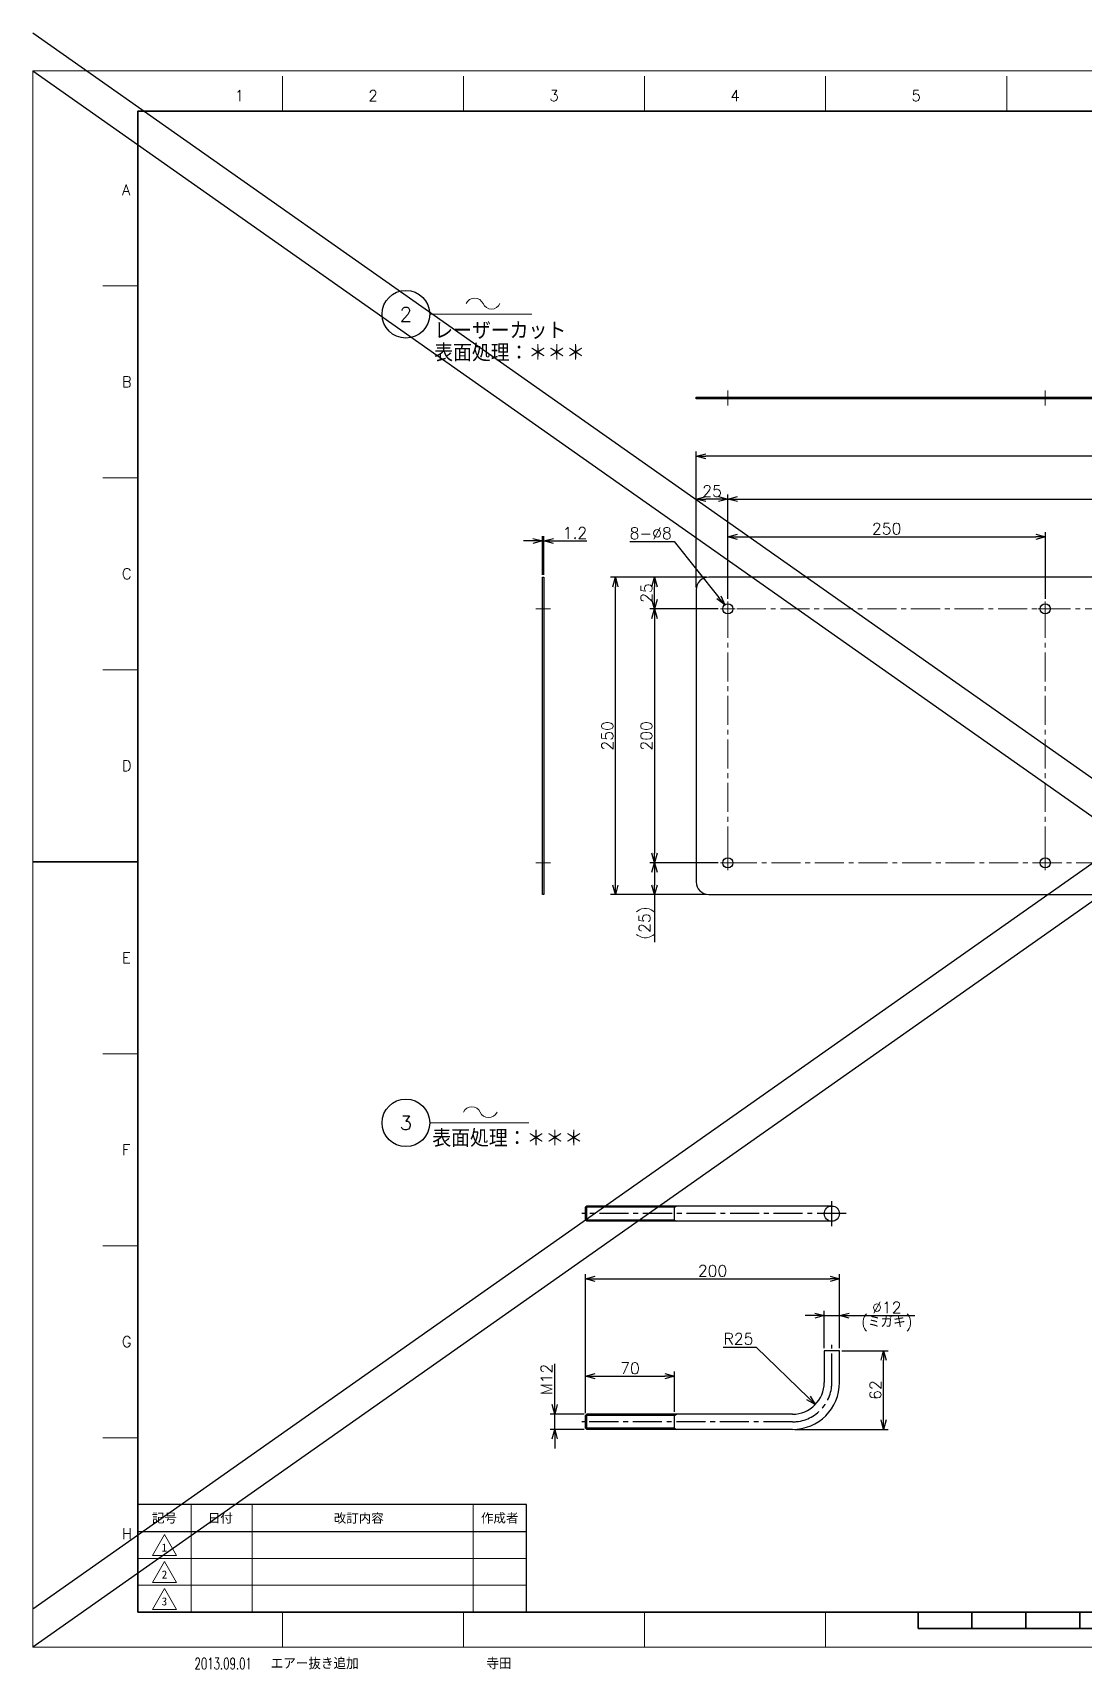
# Model space of a CAD drawing. Header units: millimetres. Extents: x 0 to 3203, y -17 to 1272.
# Drawn here: x 0 to 827, y -17 to 1272 of the extents above; entities that cross this region are included whole.
import ezdxf
from ezdxf import colors
from ezdxf.entities.mleader import LeaderData, LeaderLine
from ezdxf.enums import TextEntityAlignment as Align
from ezdxf.math import Vec2, Vec3

# ---------------------------------------------------------------- set-up
doc = ezdxf.new("R2010")
doc.units = ezdxf.units.MM
doc.header["$LTSCALE"] = 1.2
doc.header["$PDMODE"] = 99
doc.header["$PDSIZE"] = 1
doc.linetypes.add('CENTER2', pattern=[28.575, 19.05, -3.175, 3.175, -3.175])
for name, color, linetype, lineweight in [('05_CENTER', 4, 'CENTER2', 13), ('08_DIM', 3, 'Continuous', 13), ('90_FRAME', 5, 'Continuous', 35)]:
    doc.layers.add(name, color=color, linetype=linetype, lineweight=lineweight)
doc.layers.add('91_BLANK', color=5, linetype='Continuous', lineweight=0, plot=False)
doc.styles.add('KSS_TXT', font='txt.shx', dxfattribs={"bigfont": 'extfont2.shx'})
doc.styles.add('MS_G', font='MS Gothic.ttf')
doc.styles.get("Standard").update_dxf_attribs({"font": 'txt.shx', "bigfont": 'extfont2.shx'})
doc.styles.add('表題用', font='MS PGothic.ttf')
doc.dimstyles.new('KSS_DIM', dxfattribs={"dimscale": 3, "dimtxt": 3, "dimasz": 2.5, "dimexe": 1.25, "dimexo": 0.625, "dimtad": 1, "dimdsep": 46, "dimtxsty": 'KSS_TXT', "dimblk": 'OPEN30', "dimcen": 0, "dimazin": 2, "dimtfac": 0.75, "dimtmove": 0, "dimatfit": 3, "dimldrblk": 'OPEN30', "dimfxl": 1.25, "dimtolj": 1, "dimarcsym": 0})
doc.dimstyles.new('KSS_DIM$3', dxfattribs={"dimscale": 3, "dimtxt": 3, "dimasz": 2.5, "dimexe": 1.25, "dimexo": 0.625, "dimtad": 1, "dimtih": 1, "dimtoh": 1, "dimdsep": 46, "dimtxsty": 'KSS_TXT', "dimblk": 'OPEN30', "dimcen": 0, "dimazin": 2, "dimtfac": 0.75, "dimtofl": 0, "dimtmove": 0, "dimatfit": 3, "dimldrblk": 'OPEN30', "dimfxl": 1.25, "dimtolj": 1, "dimarcsym": 0})
doc.dimstyles.new('KSS_DIM$4', dxfattribs={"dimscale": 3, "dimtxt": 3, "dimasz": 2.5, "dimexe": 1.25, "dimexo": 0.625, "dimtad": 1, "dimtih": 1, "dimtoh": 1, "dimdsep": 46, "dimtxsty": 'KSS_TXT', "dimblk": 'OPEN30', "dimcen": 0, "dimse1": 1, "dimazin": 2, "dimtfac": 0.75, "dimtofl": 0, "dimtmove": 0, "dimatfit": 3, "dimldrblk": 'OPEN30', "dimfxl": 1.25, "dimtolj": 1, "dimarcsym": 0})

# ---------------------------------------------------------------- blocks, each defined once
blk = doc.blocks.new('AM_BALLOON1')
at = {"transparency": 16777216}
blk.add_circle((0, 0), 5, dxfattribs=at)
blk.add_attdef('B_NUMBER', text='', height=3, dxfattribs=at).set_placement((0, 0), align=Align.MIDDLE_CENTER)
blk = doc.blocks.new('_OPEN')
at = {"color": 0, "linetype": 'ByBlock'}
for p, q in [((-1, 0.17), (0, 0)), ((0, 0), (-1, -0.17)), ((0, 0), (-1, 0))]:
    blk.add_line(p, q, dxfattribs=at)
blk = doc.blocks.new('p1ba05')
for centre, start, end in [((-2.95, 0.29), 24.2276, 155.5758), ((0, 1.62), 204.2276, 335.5758)]:
    blk.add_arc(centre, 1.62, start, end)
blk = doc.blocks.new('_Open30')
at = {"color": 0, "linetype": 'ByBlock', "lineweight": -2}
for p, q in [((-1, 0.27), (0, 0)), ((0, 0), (-1, -0.27)), ((0, 0), (-1, 0))]:
    blk.add_line(p, q, dxfattribs=at)
blk = doc.blocks.new('*D141')
at = {"layer": '08_DIM', "color": 0, "lineweight": -2, "transparency": 16777216}
for p, q in [((522.5, 834.7), (522.5, 908)), ((540, 904.3), (530, 904.3)), ((547.5, 825.6), (547.5, 908))]:
    blk.add_line(p, q, dxfattribs=at)
at = {"layer": 'Defpoints', "color": 0, "transparency": 16777216}
for p in [(522.5, 904.3), (522.5, 832.8), (547.5, 823.7)]:
    blk.add_point(p, dxfattribs=at)
at = {"layer": '08_DIM', "color": 0, "lineweight": -2, "transparency": 16777216, "xscale": 7.5, "yscale": 7.5, "zscale": 7.5, "rotation": 180}
blk.add_blockref('_Open30', (522.5, 904.3), dxfattribs=at)
at = {"layer": '08_DIM', "color": 0, "lineweight": -2, "transparency": 16777216, "xscale": 7.5, "yscale": 7.5, "zscale": 7.5}
blk.add_blockref('_Open30', (547.5, 904.3), dxfattribs=at)
at = {"layer": '08_DIM', "color": 0, "transparency": 16777216, "insert": (535, 910.6), "char_height": 9, "attachment_point": 5, "style": 'KSS_TXT'}
blk.add_mtext('\\A1;25', dxfattribs=at)
blk = doc.blocks.new('*D142')
at = {"layer": '08_DIM', "color": 0, "lineweight": -2, "transparency": 16777216}
for p, q in [((547.5, 825.6), (547.5, 878.3)), ((797.5, 825.6), (797.5, 878.3)), ((555, 874.6), (790, 874.6))]:
    blk.add_line(p, q, dxfattribs=at)
at = {"layer": 'Defpoints', "color": 0, "transparency": 16777216}
for p in [(797.5, 874.6), (547.5, 823.7), (797.5, 823.7)]:
    blk.add_point(p, dxfattribs=at)
at = {"layer": '08_DIM', "color": 0, "lineweight": -2, "transparency": 16777216, "xscale": 7.5, "yscale": 7.5, "zscale": 7.5, "rotation": 180}
blk.add_blockref('_Open30', (547.5, 874.6), dxfattribs=at)
at = {"layer": '08_DIM', "color": 0, "lineweight": -2, "transparency": 16777216, "xscale": 7.5, "yscale": 7.5, "zscale": 7.5}
blk.add_blockref('_Open30', (797.5, 874.6), dxfattribs=at)
at = {"layer": '08_DIM', "color": 0, "transparency": 16777216, "insert": (672.5, 880.9), "char_height": 9, "attachment_point": 5, "style": 'KSS_TXT'}
blk.add_mtext('\\A1;250', dxfattribs=at)
blk = doc.blocks.new('*D143')
at = {"layer": '08_DIM', "color": 0, "lineweight": -2, "transparency": 16777216}
for p, q in [((547.5, 825.6), (547.5, 908)), ((555, 904.3), (1290, 904.3)), ((1297.5, 825.6), (1297.5, 908))]:
    blk.add_line(p, q, dxfattribs=at)
at = {"layer": 'Defpoints', "color": 0, "transparency": 16777216}
for p in [(1297.5, 904.3), (547.5, 823.7), (1297.5, 823.7)]:
    blk.add_point(p, dxfattribs=at)
at = {"layer": '08_DIM', "color": 0, "lineweight": -2, "transparency": 16777216, "xscale": 7.5, "yscale": 7.5, "zscale": 7.5, "rotation": 180}
blk.add_blockref('_Open30', (547.5, 904.3), dxfattribs=at)
at = {"layer": '08_DIM', "color": 0, "lineweight": -2, "transparency": 16777216, "xscale": 7.5, "yscale": 7.5, "zscale": 7.5}
blk.add_blockref('_Open30', (1297.5, 904.3), dxfattribs=at)
at = {"layer": '08_DIM', "color": 0, "transparency": 16777216, "insert": (922.5, 910.6), "char_height": 9, "attachment_point": 5, "style": 'KSS_TXT'}
blk.add_mtext('\\A1;3x250=750', dxfattribs=at)
blk = doc.blocks.new('*D145')
at = {"layer": '08_DIM', "color": 0, "lineweight": -2, "transparency": 16777216}
for p, q in [((522.5, 834.7), (522.5, 941.7)), ((1322.5, 834.7), (1322.5, 941.7)), ((1315, 938), (530, 938))]:
    blk.add_line(p, q, dxfattribs=at)
at = {"layer": 'Defpoints', "color": 0, "transparency": 16777216}
for p in [(522.5, 938), (522.5, 832.8), (1322.5, 832.8)]:
    blk.add_point(p, dxfattribs=at)
at = {"layer": '08_DIM', "color": 0, "lineweight": -2, "transparency": 16777216, "xscale": 7.5, "yscale": 7.5, "zscale": 7.5, "rotation": 180}
blk.add_blockref('_Open30', (522.5, 938), dxfattribs=at)
at = {"layer": '08_DIM', "color": 0, "lineweight": -2, "transparency": 16777216, "xscale": 7.5, "yscale": 7.5, "zscale": 7.5}
blk.add_blockref('_Open30', (1322.5, 938), dxfattribs=at)
at = {"layer": '08_DIM', "color": 0, "transparency": 16777216, "insert": (922.5, 944.3), "char_height": 9, "attachment_point": 5, "style": 'KSS_TXT'}
blk.add_mtext('\\A1;800', dxfattribs=at)
blk = doc.blocks.new('*D146')
at = {"layer": '08_DIM', "color": 0, "lineweight": -2, "transparency": 16777216}
for p, q in [((530.6, 842.8), (485.9, 842.8)), ((489.7, 825.3), (489.7, 835.3)), ((539.7, 817.8), (485.9, 817.8))]:
    blk.add_line(p, q, dxfattribs=at)
at = {"layer": 'Defpoints', "color": 0, "transparency": 16777216}
for p in [(489.7, 842.8), (532.5, 842.8), (541.6, 817.8)]:
    blk.add_point(p, dxfattribs=at)
at = {"layer": '08_DIM', "color": 0, "lineweight": -2, "transparency": 16777216, "xscale": 7.5, "yscale": 7.5, "zscale": 7.5}
for p, rotation in [((489.7, 842.8), 90), ((489.7, 817.8), 270)]:
    blk.add_blockref('_Open30', p, dxfattribs=dict(at, rotation=rotation))
at = {"layer": '08_DIM', "color": 0, "transparency": 16777216, "insert": (483.3, 830.3), "char_height": 9, "attachment_point": 5, "rotation": 90, "style": 'KSS_TXT'}
blk.add_mtext('\\A1;25', dxfattribs=at)
blk = doc.blocks.new('*D147')
at = {"layer": '08_DIM', "color": 0, "lineweight": -2, "transparency": 16777216}
for p, q in [((539.7, 817.8), (485.9, 817.8)), ((489.7, 810.3), (489.7, 625.3)), ((539.7, 617.8), (485.9, 617.8))]:
    blk.add_line(p, q, dxfattribs=at)
at = {"layer": 'Defpoints', "color": 0, "transparency": 16777216}
for p in [(541.6, 817.8), (489.7, 617.8), (541.6, 617.8)]:
    blk.add_point(p, dxfattribs=at)
at = {"layer": '08_DIM', "color": 0, "lineweight": -2, "transparency": 16777216, "xscale": 7.5, "yscale": 7.5, "zscale": 7.5}
for p, rotation in [((489.7, 817.8), 90), ((489.7, 617.8), 270)]:
    blk.add_blockref('_Open30', p, dxfattribs=dict(at, rotation=rotation))
at = {"layer": '08_DIM', "color": 0, "transparency": 16777216, "insert": (483.3, 717.8), "char_height": 9, "attachment_point": 5, "rotation": 90, "style": 'KSS_TXT'}
blk.add_mtext('\\A1;200', dxfattribs=at)
blk = doc.blocks.new('*D148')
at = {"layer": '08_DIM', "color": 0, "lineweight": -2, "transparency": 16777216}
for p, q in [((539.7, 617.8), (485.9, 617.8)), ((489.7, 610.3), (489.7, 600.3)), ((530.6, 592.8), (485.9, 592.8)), ((489.7, 592.8), (489.7, 555.3))]:
    blk.add_line(p, q, dxfattribs=at)
at = {"layer": 'Defpoints', "color": 0, "transparency": 16777216}
for p in [(541.6, 617.8), (489.7, 592.8), (532.5, 592.8)]:
    blk.add_point(p, dxfattribs=at)
at = {"layer": '08_DIM', "color": 0, "lineweight": -2, "transparency": 16777216, "xscale": 7.5, "yscale": 7.5, "zscale": 7.5}
for p, rotation in [((489.7, 617.8), 90), ((489.7, 592.8), 270)]:
    blk.add_blockref('_Open30', p, dxfattribs=dict(at, rotation=rotation))
at = {"layer": '08_DIM', "color": 0, "transparency": 16777216, "insert": (483.3, 570.3), "char_height": 9, "attachment_point": 5, "rotation": 90, "style": 'KSS_TXT'}
blk.add_mtext('\\A1;(25)', dxfattribs=at)
blk = doc.blocks.new('*D149')
at = {"layer": '08_DIM', "color": 0, "lineweight": -2, "transparency": 16777216}
for p, q in [((530.6, 842.8), (455.1, 842.8)), ((458.9, 600.3), (458.9, 835.3)), ((530.6, 592.8), (455.1, 592.8))]:
    blk.add_line(p, q, dxfattribs=at)
at = {"layer": 'Defpoints', "color": 0, "transparency": 16777216}
for p in [(458.9, 842.8), (532.5, 842.8), (532.5, 592.8)]:
    blk.add_point(p, dxfattribs=at)
at = {"layer": '08_DIM', "color": 0, "lineweight": -2, "transparency": 16777216, "xscale": 7.5, "yscale": 7.5, "zscale": 7.5}
for p, rotation in [((458.9, 842.8), 90), ((458.9, 592.8), 270)]:
    blk.add_blockref('_Open30', p, dxfattribs=dict(at, rotation=rotation))
at = {"layer": '08_DIM', "color": 0, "transparency": 16777216, "insert": (452.5, 717.8), "char_height": 9, "attachment_point": 5, "rotation": 90, "style": 'KSS_TXT'}
blk.add_mtext('\\A1;250', dxfattribs=at)
blk = doc.blocks.new('*D151')
at = {"layer": '08_DIM', "color": 0, "lineweight": -2, "transparency": 16777216}
for p, q in [((393.9, 871.3), (386.4, 871.3)), ((401.4, 844.7), (401.4, 875)), ((401.4, 871.3), (402.6, 871.3)), ((402.6, 844.7), (402.6, 875)), ((410.1, 871.3), (436.4, 871.3))]:
    blk.add_line(p, q, dxfattribs=at)
at = {"layer": 'Defpoints', "color": 0, "transparency": 16777216}
for p in [(402.6, 871.3), (401.4, 842.8), (402.6, 842.8)]:
    blk.add_point(p, dxfattribs=at)
at = {"layer": '08_DIM', "color": 0, "lineweight": -2, "transparency": 16777216, "xscale": 7.5, "yscale": 7.5, "zscale": 7.5}
blk.add_blockref('_Open30', (401.4, 871.3), dxfattribs=at)
at = {"layer": '08_DIM', "color": 0, "lineweight": -2, "transparency": 16777216, "xscale": 7.5, "yscale": 7.5, "zscale": 7.5, "rotation": 180}
blk.add_blockref('_Open30', (402.6, 871.3), dxfattribs=at)
at = {"layer": '08_DIM', "color": 0, "transparency": 16777216, "insert": (427, 877.6), "char_height": 9, "attachment_point": 5, "style": 'KSS_TXT'}
blk.add_mtext('\\A1;1.2', dxfattribs=at)
blk = doc.blocks.new('*D152')
at = {"layer": '08_DIM', "color": 0, "lineweight": -2, "transparency": 16777216}
for p, q in [((411.1, 191), (411.1, 223.2)), ((434.4, 183.5), (407.4, 183.5)), ((411.1, 171.5), (411.1, 183.5)), ((434.4, 171.5), (407.4, 171.5)), ((411.1, 164), (411.1, 156.5))]:
    blk.add_line(p, q, dxfattribs=at)
at = {"layer": 'Defpoints', "color": 0, "transparency": 16777216}
for p in [(411.1, 183.5), (436.3, 183.5), (436.3, 171.5)]:
    blk.add_point(p, dxfattribs=at)
at = {"layer": '08_DIM', "color": 0, "lineweight": -2, "transparency": 16777216, "xscale": 7.5, "yscale": 7.5, "zscale": 7.5}
for p, rotation in [((411.1, 183.5), 270), ((411.1, 171.5), 90)]:
    blk.add_blockref('_Open30', p, dxfattribs=dict(at, rotation=rotation))
at = {"layer": '08_DIM', "color": 0, "transparency": 16777216, "insert": (404.7, 210.9), "char_height": 9, "attachment_point": 5, "rotation": 90, "style": 'KSS_TXT'}
blk.add_mtext('\\A1;M12', dxfattribs=at)
blk = doc.blocks.new('*D153')
at = {"layer": '08_DIM', "color": 0, "lineweight": -2, "transparency": 16777216}
for p, q in [((435.4, 184.4), (435.4, 217.1)), ((442.9, 213.4), (497.9, 213.4)), ((505.4, 185.4), (505.4, 217.1))]:
    blk.add_line(p, q, dxfattribs=at)
at = {"layer": 'Defpoints', "color": 0, "transparency": 16777216}
for p in [(505.4, 213.4), (435.4, 182.5), (505.4, 183.5)]:
    blk.add_point(p, dxfattribs=at)
at = {"layer": '08_DIM', "color": 0, "lineweight": -2, "transparency": 16777216, "xscale": 7.5, "yscale": 7.5, "zscale": 7.5, "rotation": 180}
blk.add_blockref('_Open30', (435.4, 213.4), dxfattribs=at)
at = {"layer": '08_DIM', "color": 0, "lineweight": -2, "transparency": 16777216, "xscale": 7.5, "yscale": 7.5, "zscale": 7.5}
blk.add_blockref('_Open30', (505.4, 213.4), dxfattribs=at)
at = {"layer": '08_DIM', "color": 0, "transparency": 16777216, "insert": (470.4, 219.7), "char_height": 9, "attachment_point": 5, "style": 'KSS_TXT'}
blk.add_mtext('\\A1;70', dxfattribs=at)
blk = doc.blocks.new('*D154')
at = {"layer": '08_DIM', "color": 0, "lineweight": -2, "transparency": 16777216}
for p, q in [((435.4, 184.4), (435.4, 293.8)), ((442.9, 290.1), (627.9, 290.1)), ((635.4, 235.4), (635.4, 293.8))]:
    blk.add_line(p, q, dxfattribs=at)
at = {"layer": 'Defpoints', "color": 0, "transparency": 16777216}
for p in [(635.4, 290.1), (635.4, 233.5), (435.4, 182.5)]:
    blk.add_point(p, dxfattribs=at)
at = {"layer": '08_DIM', "color": 0, "lineweight": -2, "transparency": 16777216, "xscale": 7.5, "yscale": 7.5, "zscale": 7.5, "rotation": 180}
blk.add_blockref('_Open30', (435.4, 290.1), dxfattribs=at)
at = {"layer": '08_DIM', "color": 0, "lineweight": -2, "transparency": 16777216, "xscale": 7.5, "yscale": 7.5, "zscale": 7.5}
blk.add_blockref('_Open30', (635.4, 290.1), dxfattribs=at)
at = {"layer": '08_DIM', "color": 0, "transparency": 16777216, "insert": (535.4, 296.4), "char_height": 9, "attachment_point": 5, "style": 'KSS_TXT'}
blk.add_mtext('\\A1;200', dxfattribs=at)
blk = doc.blocks.new('*D155')
at = {"layer": '08_DIM', "color": 0, "lineweight": -2, "transparency": 16777216}
for p, q in [((637.2, 233.5), (673.8, 233.5)), ((670.1, 179), (670.1, 226)), ((600.2, 171.5), (673.8, 171.5))]:
    blk.add_line(p, q, dxfattribs=at)
at = {"layer": 'Defpoints', "color": 0, "transparency": 16777216}
for p in [(635.4, 233.5), (670.1, 233.5), (598.4, 171.5)]:
    blk.add_point(p, dxfattribs=at)
at = {"layer": '08_DIM', "color": 0, "lineweight": -2, "transparency": 16777216, "xscale": 7.5, "yscale": 7.5, "zscale": 7.5}
for p, rotation in [((670.1, 233.5), 90), ((670.1, 171.5), 270)]:
    blk.add_blockref('_Open30', p, dxfattribs=dict(at, rotation=rotation))
at = {"layer": '08_DIM', "color": 0, "transparency": 16777216, "insert": (663.7, 202.5), "char_height": 9, "attachment_point": 5, "rotation": 90, "style": 'KSS_TXT'}
blk.add_mtext('\\A1;62', dxfattribs=at)
blk = doc.blocks.new('*D156')
at = {"layer": '08_DIM', "color": 0, "lineweight": -2, "transparency": 16777216}
for p, q in [((543.8, 236.4), (569.7, 236.4)), ((569.7, 236.4), (610.9, 196.3))]:
    blk.add_line(p, q, dxfattribs=at)
at = {"layer": 'Defpoints', "color": 0, "transparency": 16777216}
for p in [(598.4, 208.5), (616.3, 191.1)]:
    blk.add_point(p, dxfattribs=at)
at = {"layer": '08_DIM', "color": 0, "lineweight": -2, "transparency": 16777216, "xscale": 7.5, "yscale": 7.5, "zscale": 7.5, "rotation": 315.8018694380783}
blk.add_blockref('_Open30', (616.3, 191.1), dxfattribs=at)
at = {"layer": '08_DIM', "color": 0, "transparency": 16777216, "insert": (555.8, 242.8), "char_height": 9, "attachment_point": 5, "style": 'KSS_TXT'}
blk.add_mtext('\\A1;R25', dxfattribs=at)
blk = doc.blocks.new('*D157')
at = {"layer": '08_DIM', "color": 0, "lineweight": -2, "transparency": 16777216}
for p, q in [((615.9, 261.1), (608.4, 261.1)), ((623.4, 235.4), (623.4, 264.9)), ((623.4, 261.1), (635.4, 261.1)), ((635.4, 235.4), (635.4, 264.9)), ((642.9, 261.1), (694.8, 261.1))]:
    blk.add_line(p, q, dxfattribs=at)
at = {"layer": 'Defpoints', "color": 0, "transparency": 16777216}
for p in [(635.4, 261.1), (623.4, 233.5), (635.4, 233.5)]:
    blk.add_point(p, dxfattribs=at)
at = {"layer": '08_DIM', "color": 0, "lineweight": -2, "transparency": 16777216, "xscale": 7.5, "yscale": 7.5, "zscale": 7.5}
blk.add_blockref('_Open30', (623.4, 261.1), dxfattribs=at)
at = {"layer": '08_DIM', "color": 0, "lineweight": -2, "transparency": 16777216, "xscale": 7.5, "yscale": 7.5, "zscale": 7.5, "rotation": 180}
blk.add_blockref('_Open30', (635.4, 261.1), dxfattribs=at)
at = {"layer": '08_DIM', "color": 0, "transparency": 16777216, "char_height": 9, "attachment_point": 5, "style": 'KSS_TXT'}
for s, insert in [('\\A1;%%C12', (672.6, 267.5)), ('\\A1;(ミガキ)', (672.6, 254.8))]:
    blk.add_mtext(s, dxfattribs=dict(at, insert=insert))
blk = doc.blocks.new('*D159')
at = {"layer": '08_DIM', "color": 0, "lineweight": -2, "transparency": 16777216}
for p, q in [((470.2, 871), (505.1, 871)), ((505.1, 871), (540.3, 826.8))]:
    blk.add_line(p, q, dxfattribs=at)
at = {"layer": 'Defpoints', "color": 0, "transparency": 16777216}
for p in [(545, 821), (549.9, 814.7)]:
    blk.add_point(p, dxfattribs=at)
at = {"layer": '08_DIM', "color": 0, "lineweight": -2, "transparency": 16777216, "xscale": 7.5, "yscale": 7.5, "zscale": 7.5, "rotation": 308.5551457566614}
blk.add_blockref('_Open30', (545, 821), dxfattribs=at)
at = {"layer": '08_DIM', "color": 0, "transparency": 16777216, "insert": (486.7, 877.3), "char_height": 9, "attachment_point": 5, "style": 'KSS_TXT'}
blk.add_mtext('\\A1;8-%%C8', dxfattribs=at)

msp = doc.modelspace()

# ---------------------------------------------------------------- linework, layer by layer
for p, q in [((0, 1271.619), (1764.068, 30)), ((1764.068, 1271.619), (0, 30)), ((0, 1241.619), (1764.068, 0)), ((0, 1241.619), (1764.068, 0)), ((1764.068, 1241.619), (0, 0))]:
    msp.add_line(p, q)
at = {"color": 0, "linetype": 'CENTER2'}
for p, q in [((629.351, 331.492), (629.351, 351.413)), ((640.629, 341.452), (432.351, 341.452)), ((629.351, 208.492), (629.351, 238.008)), ((598.351, 177.492), (432.351, 177.492))]:
    msp.add_line(p, q, dxfattribs=at)
at = {"color": 0}
for p, q in [((436.298, 347.452), (435.351, 346.505)), ((435.351, 336.399), (435.351, 346.505)), ((505.351, 346.505), (435.351, 346.505)), ((436.298, 335.452), (435.351, 336.399)), ((505.351, 336.399), (435.351, 336.399)), ((436.298, 335.452), (436.298, 347.452)), ((629.351, 347.452), (436.298, 347.452)), ((629.351, 335.452), (436.298, 335.452)), ((505.351, 335.452), (505.351, 347.452)), ((505.351, 346.505), (506.991, 347.452)), ((505.351, 336.399), (506.991, 335.452)), ((635.351, 233.492), (623.351, 233.492)), ((623.351, 233.492), (623.351, 208.492)), ((635.351, 208.492), (635.351, 233.492)), ((436.298, 183.492), (435.351, 182.545)), ((435.351, 172.439), (435.351, 182.545)), ((505.351, 182.545), (435.351, 182.545)), ((436.298, 171.492), (436.298, 183.492)), ((598.351, 183.492), (436.298, 183.492)), ((505.351, 171.492), (505.351, 183.492)), ((505.351, 182.545), (506.991, 183.492)), ((436.298, 171.492), (435.351, 172.439)), ((505.351, 172.439), (435.351, 172.439)), ((598.351, 171.492), (436.298, 171.492)), ((505.351, 172.439), (506.991, 171.492))]:
    msp.add_line(p, q, dxfattribs=at)
for points in [[(522.451, 984.554), (1322.451, 984.554), (1322.451, 983.354), (522.451, 983.354)], [(401.418, 842.838), (402.618, 842.838), (402.618, 592.838), (401.418, 592.838)]]:
    msp.add_lwpolyline(points, close=True, dxfattribs=at)
msp.add_lwpolyline([(532.451, 592.838), (1312.451, 592.838, 0.41421356), (1322.451, 602.838), (1322.451, 832.838, 0.41421356), (1312.451, 842.838), (532.451, 842.838, 0.41421356), (522.451, 832.838), (522.451, 602.838, 0.41421356)], format="xyb", close=True, dxfattribs=at)
for centre, radius in [((547.451, 817.838), 4), ((797.451, 817.838), 4), ((547.451, 617.838), 4), ((797.451, 617.838), 4), ((629.351, 341.452), 6)]:
    msp.add_circle(centre, radius, dxfattribs=at)
for radius in [25, 37]:
    msp.add_arc((598.351, 208.492), radius, 270, 0, dxfattribs=at)
at = {"color": 0, "linetype": 'CENTER2'}
msp.add_arc((598.351, 208.492), 31, 270, 0, dxfattribs=at)
at = {"layer": '05_CENTER'}
for p, q in [((547.451, 978.1), (547.451, 989.786)), ((797.451, 978.1), (797.451, 989.786)), ((407.84, 817.838), (396.153, 817.838)), ((553.294, 817.838), (541.608, 817.838)), ((547.451, 811.995), (547.451, 823.681)), ((803.294, 817.838), (791.608, 817.838)), ((797.451, 811.995), (797.451, 823.681)), ((797.451, 817.838), (797.451, 617.838)), ((547.451, 611.995), (547.451, 623.681)), ((797.451, 611.995), (797.451, 623.681)), ((407.84, 617.838), (396.153, 617.838)), ((553.294, 617.838), (541.608, 617.838)), ((803.294, 617.838), (791.608, 617.838))]:
    msp.add_line(p, q, dxfattribs=at)
msp.add_lwpolyline([(547.451, 617.838), (1297.451, 617.838), (1297.451, 817.838), (547.451, 817.838)], close=True, dxfattribs=at)
at = {"layer": '08_DIM'}
for p, q in [((312.659, 1049.85), (393.057, 1049.85)), ((312.659, 412.954), (390.81, 412.954))]:
    msp.add_line(p, q, dxfattribs=at)
at = {"layer": '90_FRAME', "color": 4, "lineweight": 13}
for p, q in [((196.76, 1209.75), (196.76, 1237.359)), ((339.328, 1209.75), (339.328, 1237.359)), ((481.896, 1209.75), (481.896, 1237.359)), ((624.464, 1209.75), (624.464, 1237.359)), ((767.032, 1209.75), (767.032, 1237.359)), ((82.742, 1072.29), (55.133, 1072.29)), ((82.742, 921.066), (55.133, 921.066)), ((82.742, 769.842), (55.133, 769.842)), ((82.742, 467.394), (55.133, 467.394)), ((82.742, 316.17), (55.133, 316.17)), ((82.742, 164.946), (55.133, 164.946)), ((196.76, 0), (196.76, 27.485)), ((339.328, 0), (339.328, 27.485)), ((481.896, 0), (481.896, 27.485)), ((624.464, 0), (624.464, 27.485))]:
    msp.add_line(p, q, dxfattribs=at)
at = {"layer": '90_FRAME'}
for p, q in [((0, 618.618), (82.742, 618.618)), ((697.224, 14.743), (697.224, 27.485)), ((739.699, 14.743), (739.699, 27.485)), ((782.175, 14.743), (782.175, 27.485)), ((824.65, 14.743), (824.65, 27.485)), ((697.224, 14.743), (1121.977, 14.743))]:
    msp.add_line(p, q, dxfattribs=at)
at = {"layer": '90_FRAME', "color": 0, "lineweight": 13}
for p, q in [((124.742, 27.485), (124.742, 112.343)), ((172.742, 27.485), (172.742, 112.343)), ((346.742, 27.485), (346.742, 112.343)), ((82.742, 69.914), (388.742, 69.914)), ((82.742, 48.7), (388.742, 48.7))]:
    msp.add_line(p, q, dxfattribs=at)
at = {"layer": '90_FRAME', "color": 0, "lineweight": 25}
msp.add_line((82.742, 91.128), (388.742, 91.128), dxfattribs=at)
at = {"layer": '90_FRAME'}
msp.add_lwpolyline([(82.742, 27.485), (1736.459, 27.485), (1736.459, 1209.75), (82.742, 1209.75)], close=True, dxfattribs=at)
at = {"layer": '90_FRAME', "color": 0, "lineweight": 25}
msp.add_lwpolyline([(82.742, 27.485), (388.742, 27.485), (388.742, 112.343), (82.742, 112.343)], close=True, dxfattribs=at)
at = {"layer": '90_FRAME', "color": 0, "lineweight": 13}
for points in [[(94.195, 72.167), (103.742, 88.702), (113.288, 72.167), (94.195, 72.167)], [(94.195, 50.953), (103.742, 67.488), (113.288, 50.953), (94.195, 50.953)], [(94.195, 29.739), (103.742, 46.274), (113.288, 29.739), (94.195, 29.739)]]:
    msp.add_lwpolyline(points, dxfattribs=at)
at = {"layer": '91_BLANK'}
msp.add_lwpolyline([(0, 0), (1764.068, 0), (1764.068, 1241.619), (0, 1241.619)], close=True, dxfattribs=at)

# ---------------------------------------------------------------- block references
at = {"layer": '08_DIM', "xscale": 4.5, "yscale": 4.5, "zscale": 4.5}
for p in [(361.298, 1053.953), (359.051, 417.056)]:
    msp.add_blockref('p1ba05', p, dxfattribs=at)

# ---------------------------------------------------------------- texts
at = {"layer": '08_DIM', "style": 'KSS_TXT'}
for s, p in [('レーザーカット', (316.175, 1030.271)), ('表面処理：＊＊＊', (316.175, 1012.729)), ('表面処理：＊＊＊', (314.672, 394.043))]:
    msp.add_text(s, height=13.5, dxfattribs=at).set_placement(p)
at = {"layer": '90_FRAME', "color": 0, "lineweight": 13, "style": 'KSS_TXT'}
for s, p in [('1', (162.682, 1215.249)), ('2', (268.044, 1215.249)), ('3', (410.612, 1215.249)), ('4', (553.18, 1215.249)), ('5', (695.748, 1215.249))]:
    msp.add_text(s, height=8.52, dxfattribs=at).set_placement(p, align=Align.BOTTOM_CENTER)
for s, p in [('A', (70.199, 1147.902)), ('B', (70.199, 996.678)), ('C', (70.199, 845.454)), ('D', (70.199, 694.23)), ('E', (70.199, 543.006)), ('F', (70.199, 391.782)), ('G', (70.199, 240.558)), ('H', (70.199, 89.334))]:
    msp.add_text(s, height=8.52, dxfattribs=at).set_placement(p, align=Align.MIDDLE_LEFT)
at = {"layer": '90_FRAME', "color": 0, "style": '表題用'}
for s, p in [('記号', (103.742, 101.735)), ('日付', (147.711, 101.735)), ('作成者', (367.742, 101.735))]:
    msp.add_text(s, height=7.2, dxfattribs=at).set_placement(p, align=Align.MIDDLE_CENTER)
msp.add_text('改訂内容', height=7.2, dxfattribs=at).set_placement((256.742, 101.735), align=Align.MIDDLE)
at = {"layer": '90_FRAME', "color": 0, "lineweight": 13, "style": 'MS_G'}
for s, p in [('1', (103.742, 78.4)), ('2', (103.742, 57.185)), ('3', (103.742, 35.971))]:
    msp.add_text(s, height=6.364, dxfattribs=at).set_placement(p, align=Align.MIDDLE)
at = {"layer": '90_FRAME', "color": 3, "lineweight": 13, "width": 0.65}
msp.add_text('2013.09.01', height=9, dxfattribs=at).set_placement((127.43, -17.392))
at = {"layer": '90_FRAME', "color": 3, "lineweight": 13}
for s, p in [('エアー抜き追加', (187.405, -17.392)), ('寺田', (357.315, -17.392))]:
    msp.add_text(s, height=9, dxfattribs=at).set_placement(p)

# ---------------------------------------------------------------- dimensions: what is measured, and where the dimension line sits
at = {"layer": '08_DIM'}
for base, p1, p2, picture, middle in [((522.451, 937.956), (1322.451, 832.838), (522.451, 832.838), '*D145', (922.451, 944.331)), ((522.451, 904.259), (547.451, 823.681), (522.451, 832.838), '*D141', (534.951, 910.64)), ((402.618, 871.26), (401.418, 842.838), (402.618, 842.838), '*D151', (426.993, 877.635)), ((797.451, 874.563), (547.451, 823.681), (797.451, 823.681), '*D142', (672.451, 880.944)), ((635.351, 290.066), (435.351, 182.545), (635.351, 233.492), '*D154', (535.351, 296.441)), ((505.351, 213.373), (435.351, 182.545), (505.351, 183.492), '*D153', (470.351, 219.748))]:
    dim = msp.add_linear_dim(base=base, p1=p1, p2=p2, dimstyle='KSS_DIM', dxfattribs=at)
    dim.commit()
    dim.dimension.update_dxf_attribs({"geometry": picture, "text_midpoint": middle})
dim = msp.add_linear_dim(base=(1297.451, 904.259), p1=(547.451, 823.681), p2=(1297.451, 823.681), text='3x250=<>', dimstyle='KSS_DIM', dxfattribs=at)
dim.commit()
dim.dimension.update_dxf_attribs({"geometry": '*D143', "text_midpoint": (922.451, 910.646)})
dim = msp.add_diameter_dim_2p(p1=(549.944, 814.71), p2=(544.958, 820.966), text='8-<>', dimstyle='KSS_DIM$3', override={"dimpost": '%%C<>', "dimtix": 1}, dxfattribs=at)
dim.commit()
dim.dimension.update_dxf_attribs({"geometry": '*D159', "text_midpoint": (486.734, 870.964), "dimtype": 163})
for base, p1, p2, picture, middle in [((458.882, 842.838), (532.451, 592.838), (532.451, 842.838), '*D149', (452.5, 717.838)), ((489.661, 842.838), (541.608, 817.838), (532.451, 842.838), '*D146', (483.279, 830.338)), ((489.661, 617.838), (541.608, 817.838), (541.608, 617.838), '*D147', (483.286, 717.838)), ((670.1, 233.492), (598.351, 171.492), (635.351, 233.492), '*D155', (663.725, 202.492))]:
    dim = msp.add_linear_dim(base=base, p1=p1, p2=p2, angle=90, dimstyle='KSS_DIM', dxfattribs=at)
    dim.commit()
    dim.dimension.update_dxf_attribs({"geometry": picture, "text_midpoint": middle})
for base, p1, p2, text, picture, middle in [((489.661, 592.838), (541.608, 617.838), (532.451, 592.838), '(<>)', '*D148', (483.279, 570.307)), ((411.106, 183.492), (436.298, 171.492), (436.298, 183.492), 'M12', '*D152', (404.731, 210.867))]:
    dim = msp.add_linear_dim(base=base, p1=p1, p2=p2, angle=90, text=text, dimstyle='KSS_DIM', dxfattribs=at)
    dim.commit()
    dim.dimension.update_dxf_attribs({"geometry": picture, "text_midpoint": middle})
dim = msp.add_linear_dim(base=(635.351, 261.138), p1=(623.351, 233.492), p2=(635.351, 233.492), text='%%C<>', dimstyle='KSS_DIM', override={"dimpost": '\\X(ミガキ)'}, dxfattribs=at)
dim.commit()
dim.dimension.update_dxf_attribs({"geometry": '*D157', "text_midpoint": (672.551, 267.513)})
dim = msp.add_radius_dim(center=(598.351, 208.492), mpoint=(580.428, 225.92), dimstyle='KSS_DIM$4', override={"dimpost": 'R<>', "dimtix": 1}, dxfattribs=at)
dim.commit()
dim.dimension.update_dxf_attribs({"geometry": '*D156', "text_midpoint": (555.799, 236.378), "dimtype": 164})

# ---------------------------------------------------------------- leaders
ml = msp.add_multileader_block('Standard', dxfattribs=at)
ml.set_content('AM_BALLOON1', color=256, scale=3.75)
ml.set_attribute('B_NUMBER', '2', width=0)
ml.set_leader_properties(color=256, linetype='ByLayer', lineweight=-1)
ml.set_arrow_properties(name='OPEN')
ml.build(insert=Vec2(0, 0))
ml.multileader.update_dxf_attribs({"leader_type": 0, "has_dogleg": 0, "text_right_attachment_type": 6, "dogleg_length": 0, "arrow_head_size": 7.5, "scale": 2.5, "block_connection_type": 1})
ctx = ml.context
ctx.base_point, ctx.scale, ctx.char_height, ctx.arrow_head_size, ctx.landing_gap_size, ctx.plane_origin = Vec3(293.887, 1049.865), 2.5, 15, 7.5, 7.5, Vec3(293.887, 1049.865)
ctx.right_attachment, ctx.attachment_type = 6, 1
notes = []
notes.append((ctx, [(0, (0, 0, 0), (0, 0), (1, 0), 1, [])]))
ctx.block.insert = Vec3(293.887, 1049.865)
ml = msp.add_multileader_block('Standard', dxfattribs=at)
ml.set_content('AM_BALLOON1', color=256, scale=3.75)
ml.set_attribute('B_NUMBER', '2', width=0)
ml.set_leader_properties(color=256, linetype='ByLayer', lineweight=-1)
ml.set_arrow_properties(name='OPEN')
ml.build(insert=Vec2(0, 0))
ml.multileader.update_dxf_attribs({"leader_type": 0, "has_dogleg": 0, "text_right_attachment_type": 6, "dogleg_length": 0, "arrow_head_size": 7.5, "scale": 2.5, "block_connection_type": 1})
ctx = ml.context
ctx.base_point, ctx.scale, ctx.char_height, ctx.arrow_head_size, ctx.landing_gap_size, ctx.plane_origin = Vec3(2186.957, 727.513), 2.5, 15, 7.5, 7.5, Vec3(2186.957, 727.513)
ctx.right_attachment, ctx.attachment_type = 6, 1
notes.append((ctx, [(0, (0, 0, 0), (0, 0), (1, 0), 1, [])]))
ctx.block.insert = Vec3(2186.957, 727.513)
ml = msp.add_multileader_block('Standard', dxfattribs=at)
ml.set_content('AM_BALLOON1', color=256, scale=3.75)
ml.set_attribute('B_NUMBER', '3', width=0)
ml.set_leader_properties(color=256, linetype='ByLayer', lineweight=-1)
ml.set_arrow_properties(name='OPEN')
ml.build(insert=Vec2(0, 0))
ml.multileader.update_dxf_attribs({"leader_type": 0, "has_dogleg": 0, "text_right_attachment_type": 6, "dogleg_length": 0, "arrow_head_size": 7.5, "scale": 2.5, "block_connection_type": 1})
ctx = ml.context
ctx.base_point, ctx.scale, ctx.char_height, ctx.arrow_head_size, ctx.landing_gap_size, ctx.plane_origin = Vec3(293.887, 412.969), 2.5, 15, 7.5, 7.5, Vec3(293.887, 412.969)
ctx.right_attachment, ctx.attachment_type = 6, 1
notes.append((ctx, [(0, (0, 0, 0), (0, 0), (1, 0), 1, [])]))
ctx.block.insert = Vec3(293.887, 412.969)
ml = msp.add_multileader_block('Standard', dxfattribs=at)
ml.set_content('AM_BALLOON1', color=256, scale=3.75)
ml.set_attribute('B_NUMBER', '3', width=0)
ml.set_leader_properties(color=256, linetype='ByLayer', lineweight=-1)
ml.set_arrow_properties(name='OPEN')
ml.build(insert=Vec2(0, 0))
ml.multileader.update_dxf_attribs({"leader_type": 0, "has_dogleg": 0, "text_right_attachment_type": 6, "dogleg_length": 0, "arrow_head_size": 7.5, "scale": 2.5, "block_connection_type": 1})
ctx = ml.context
ctx.base_point, ctx.scale, ctx.char_height, ctx.arrow_head_size, ctx.landing_gap_size, ctx.plane_origin = Vec3(2419.176, 185.96), 2.5, 15, 7.5, 7.5, Vec3(2419.176, 185.96)
ctx.right_attachment, ctx.attachment_type = 6, 1
notes.append((ctx, [(0, (0, 0, 0), (0, 0), (1, 0), 1, [])]))
ctx.block.insert = Vec3(2419.176, 185.96)
for ctx, leaders in notes:
    for number, flags, end, landing, length, lines in leaders:
        leader = LeaderData()
        leader.index, (leader.has_last_leader_line, leader.has_dogleg_vector, leader.attachment_direction) = number, flags
        leader.last_leader_point, leader.dogleg_vector, leader.dogleg_length = Vec3(end), Vec3(landing), length
        for number, points, colour, breaks in lines:
            line = LeaderLine()
            line.index, line.vertices, line.color, line.breaks = number, Vec3.list(points), colors.encode_raw_color(colour), breaks
            leader.lines.append(line)
        ctx.leaders.append(leader)

doc.saveas('drawing.dxf')
